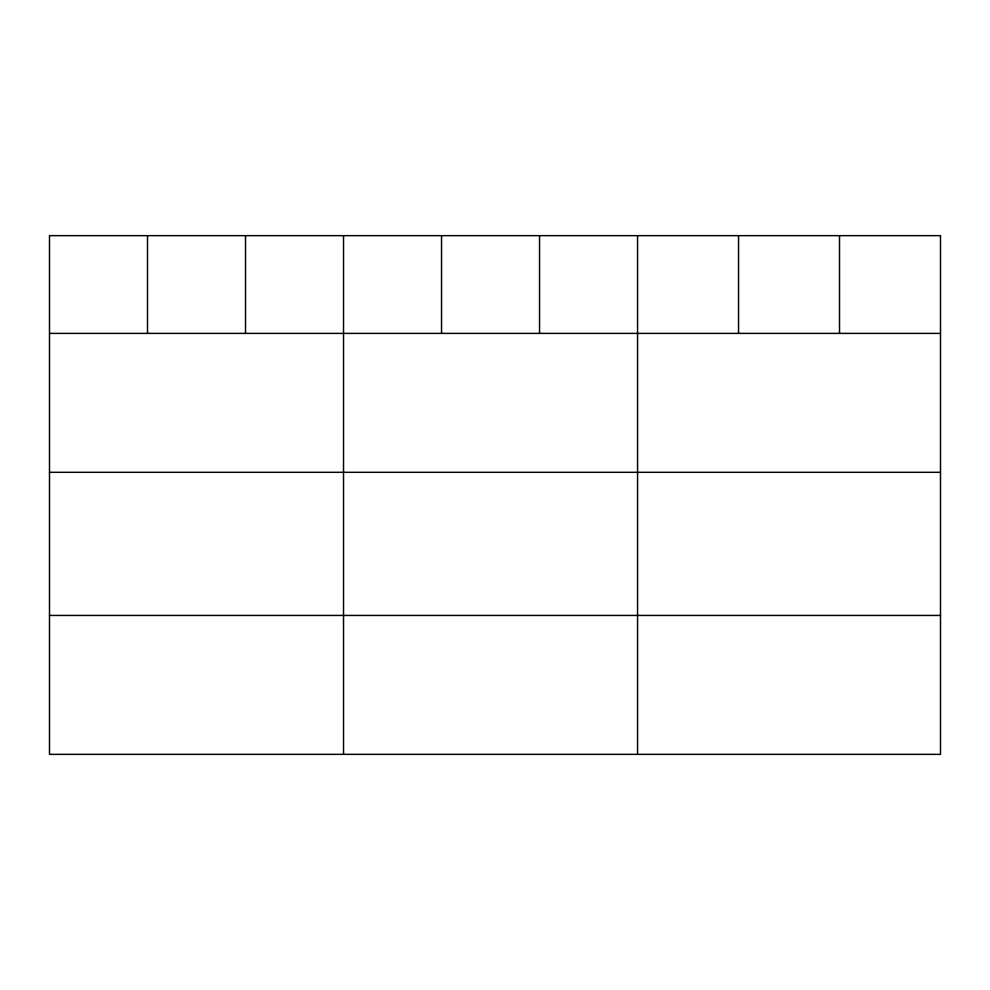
<?xml version="1.0" encoding="UTF-8"?>
<svg xmlns="http://www.w3.org/2000/svg" width="990" height="990" viewBox="0 0 990 990"><rect width="100%" height="100%" fill="white"/><g stroke="black" fill="none" stroke-linecap="round" stroke-linejoin="round"><path stroke-width="1.49" d="M940.5 333.395L940.5 754.355L49.5 754.355L49.5 235.645L940.5 235.645L940.5 333.395L49.5 333.395M49.5 472.304L940.5 472.304M49.5 615.433L940.5 615.433M839.52 235.645L839.52 333.395M738.54 235.645L738.54 333.395M637.56 235.645L637.56 754.355M539.55 235.645L539.55 333.395M441.54 235.645L441.54 333.395M343.53 235.645L343.53 754.355M245.52 235.645L245.52 333.395M147.51 235.645L147.51 333.395"/></g></svg>
